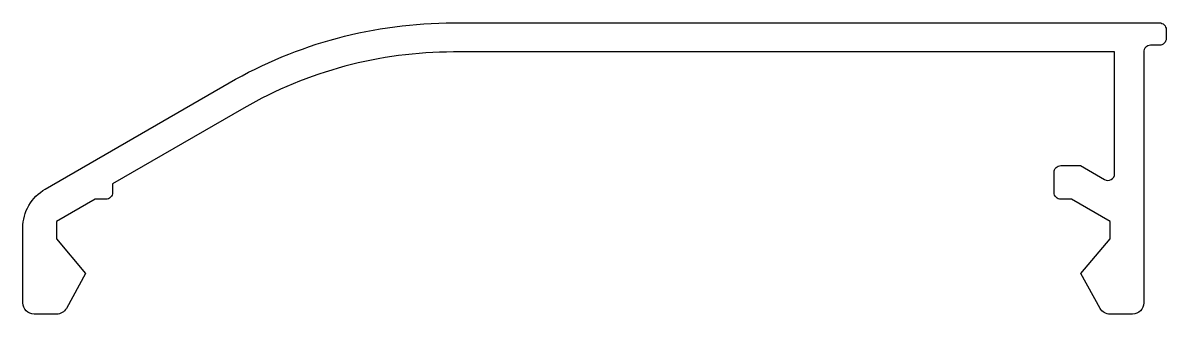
# Model space of a CAD drawing. Extents: x 839.9 to 890.9, y -52.8 to -39.8.
import ezdxf

# ---------------------------------------------------------------- set-up
doc = ezdxf.new("R2010")
doc.units = 0
doc.header["$LTSCALE"] = 15
doc.layers.get('0').update_dxf_attribs({"linetype": 'CONTINUOUS'})

msp = doc.modelspace()

# ---------------------------------------------------------------- linework, layer by layer
msp.add_lwpolyline([(887.132, -50.98), (888.432, -49.431), (888.432, -48.655), (886.706, -47.658), (886.232, -47.658, -0.414214), (885.932, -47.358), (885.932, -46.458, -0.414214), (886.232, -46.158), (887.108, -46.158), (888.182, -46.778, 0.57735), (888.632, -46.518), (888.632, -41.089), (859.138, -41.089, 0.131652), (849.788, -43.594), (843.932, -46.975), (843.932, -47.358, -0.414214), (843.632, -47.658), (843.157, -47.658), (841.432, -48.655), (841.432, -49.431), (842.732, -50.98), (841.875, -52.53, -0.272896), (841.437, -52.789), (840.432, -52.789, -0.414214), (839.932, -52.289), (839.932, -48.938, -0.267949), (840.932, -47.206), (849.138, -42.468, -0.131652), (859.138, -39.789), (890.632, -39.789, -0.414214), (890.932, -40.089), (890.932, -40.489, -0.414214), (890.632, -40.789), (890.232, -40.789, 0.414214), (889.932, -41.089), (889.932, -52.289, -0.414214), (889.432, -52.789), (888.427, -52.789, -0.272896), (887.989, -52.53)], format="xyb", close=True)

doc.saveas('drawing.dxf')
